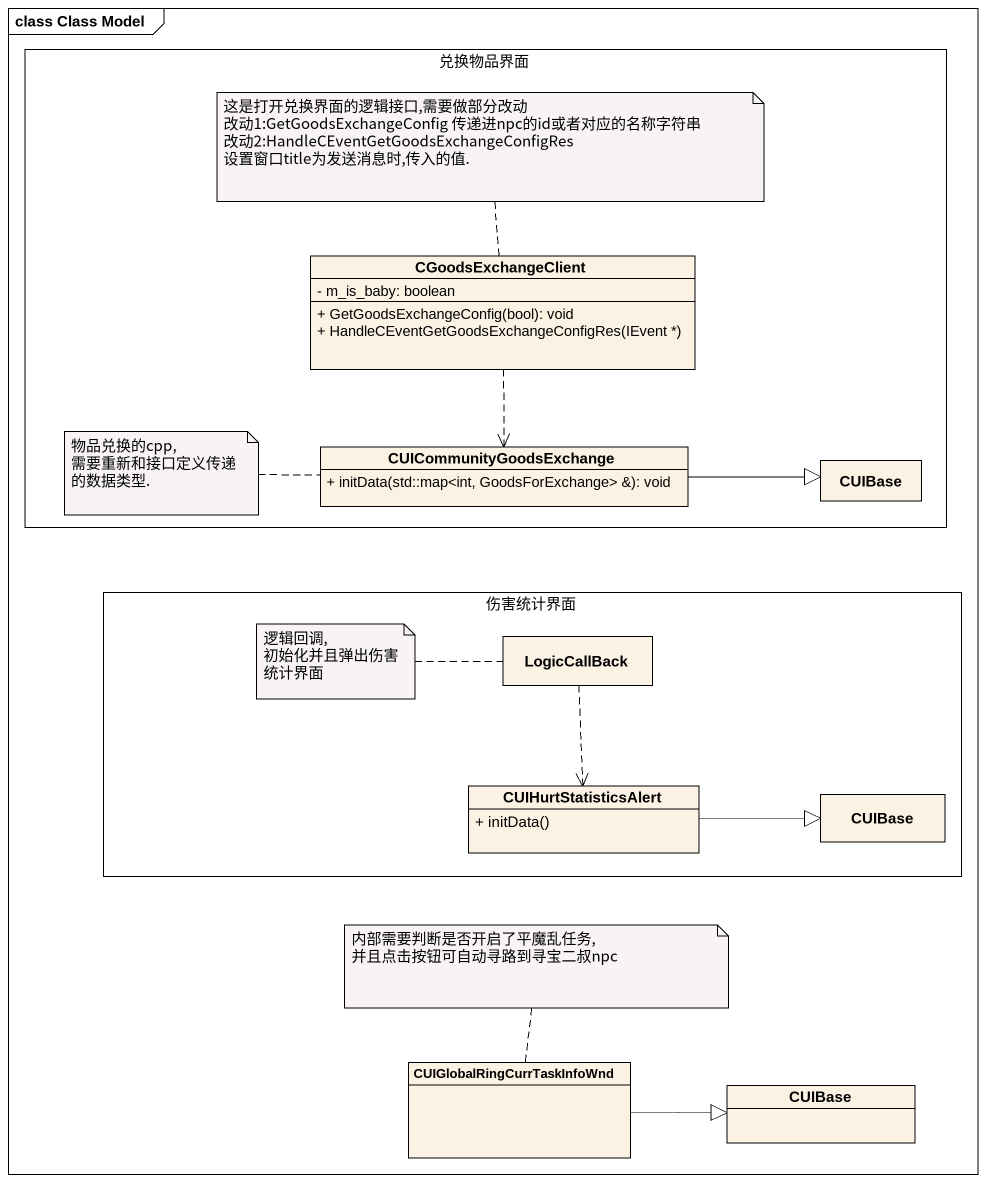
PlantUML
@startuml
mainframe class Class Model
hide circle
hide empty members
skinparam classAttributeIconSize 0
rectangle 兑换物品界面 {
  class CGoodsExchangeClient {
    - m_is_baby: boolean
    + GetGoodsExchangeConfig(bool): void
    + HandleCEventGetGoodsExchangeConfigRes(IEvent *)
  }
  class CUICommunityGoodsExchange {
    + initData(std::map<int, GoodsForExchange> &): void
  }
  class CUIBase
}
rectangle 伤害统计界面 {
  class LogicCallBack
  class CUIHurtStatisticsAlert {
    + initData()
  }
  class "CUIBase" as CUIBase_2
}
class CUIGlobalRingCurrTaskInfoWnd
class "CUIBase" as CUIBase_3
CGoodsExchangeClient ..> CUICommunityGoodsExchange
CUICommunityGoodsExchange -right-|> CUIBase
LogicCallBack ..> CUIHurtStatisticsAlert
CUIHurtStatisticsAlert -right-|> CUIBase_2
CUIGlobalRingCurrTaskInfoWnd -right-|> CUIBase_3
note top of CGoodsExchangeClient
  这是打开兑换界面的逻辑接口,需要做部分改动
  改动1:GetGoodsExchangeConfig 传递进npc的id或者对应的名称字符串
  改动2:HandleCEventGetGoodsExchangeConfigRes 设置窗口title为发送消息时,传入的值.
end note
note left of CUICommunityGoodsExchange : 物品兑换的cpp,需要重新和接口定义传递的数据类型.
note left of LogicCallBack : 逻辑回调,初始化并且弹出伤害统计界面
note top of CUIGlobalRingCurrTaskInfoWnd : 内部需要判断是否开启了平魔乱任务,并且点击按钮可自动寻路到寻宝二叔npc
@enduml
